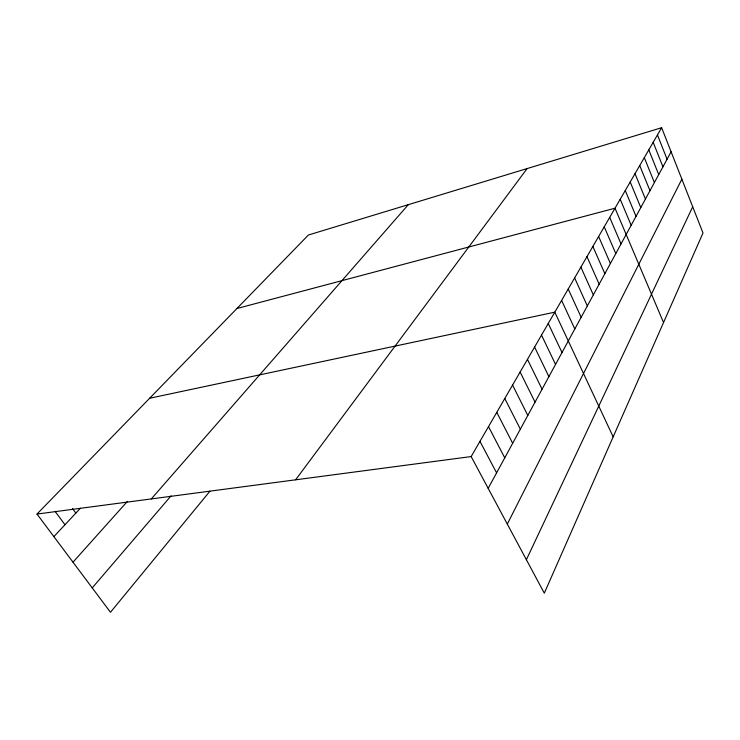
<?xml version="1.0" encoding="UTF-8"?>
<svg xmlns="http://www.w3.org/2000/svg" width="740" height="740" viewBox="0 0 740 740"><rect width="100%" height="100%" fill="white"/><g stroke="black" fill="none" stroke-linecap="round" stroke-linejoin="round"><path stroke-width="1.11" d="M526.38 559.699L692.705 206.765M507.307 524.077L681.864 179.182M488.178 488.345L671.106 151.811M471.158 456.562L661.643 127.715L703 232.971L544.298 593.175L471.158 456.562L37 514.06L110.473 612.285L209.91 491.221M295.602 479.816L527.12 168.572M92.241 587.902L171.06 495.865M151.302 498.927L408.323 204.656M73.001 562.187L127.474 501.322M53.872 536.62L80.392 508.26M37 514.06L308.423 235.006L661.643 127.715M236.92 308.515L615.023 208.208L663.54 322.548M149.637 398.25L554.806 312.16L613.164 436.868M55.047 511.285L64.981 524.743M72.455 508.482L75.85 513.125M479.964 441.364L496.596 472.86M488.502 426.629L504.754 457.847M496.771 412.356L512.663 443.288M504.791 398.509L520.34 429.163M512.57 385.068L527.796 415.454M520.127 372.026L535.029 402.144M527.463 359.363L542.059 389.212M534.595 347.06L548.895 376.642M541.514 335.1L555.537 364.422M548.257 323.473L562.002 352.536M561.605 300.421L574.813 328.958M568.209 289.016L581.159 317.284M574.638 277.925L587.329 305.935M580.882 267.14L593.332 294.899M586.959 256.65L599.169 284.151M592.87 246.439L604.857 273.689M598.632 236.504L610.398 263.505M604.238 226.829L615.791 253.579M609.695 217.394L621.045 243.913M620.212 199.245L631.165 225.293M625.272 190.513L636.039 216.33M630.202 181.985L640.794 207.579M635.022 173.669L645.437 199.042M639.73 165.556L649.97 190.698M644.318 157.629L654.401 182.558M648.804 149.887L658.72 174.603M653.18 142.33L662.948 166.833M657.462 134.939L667.073 159.239"/></g></svg>
